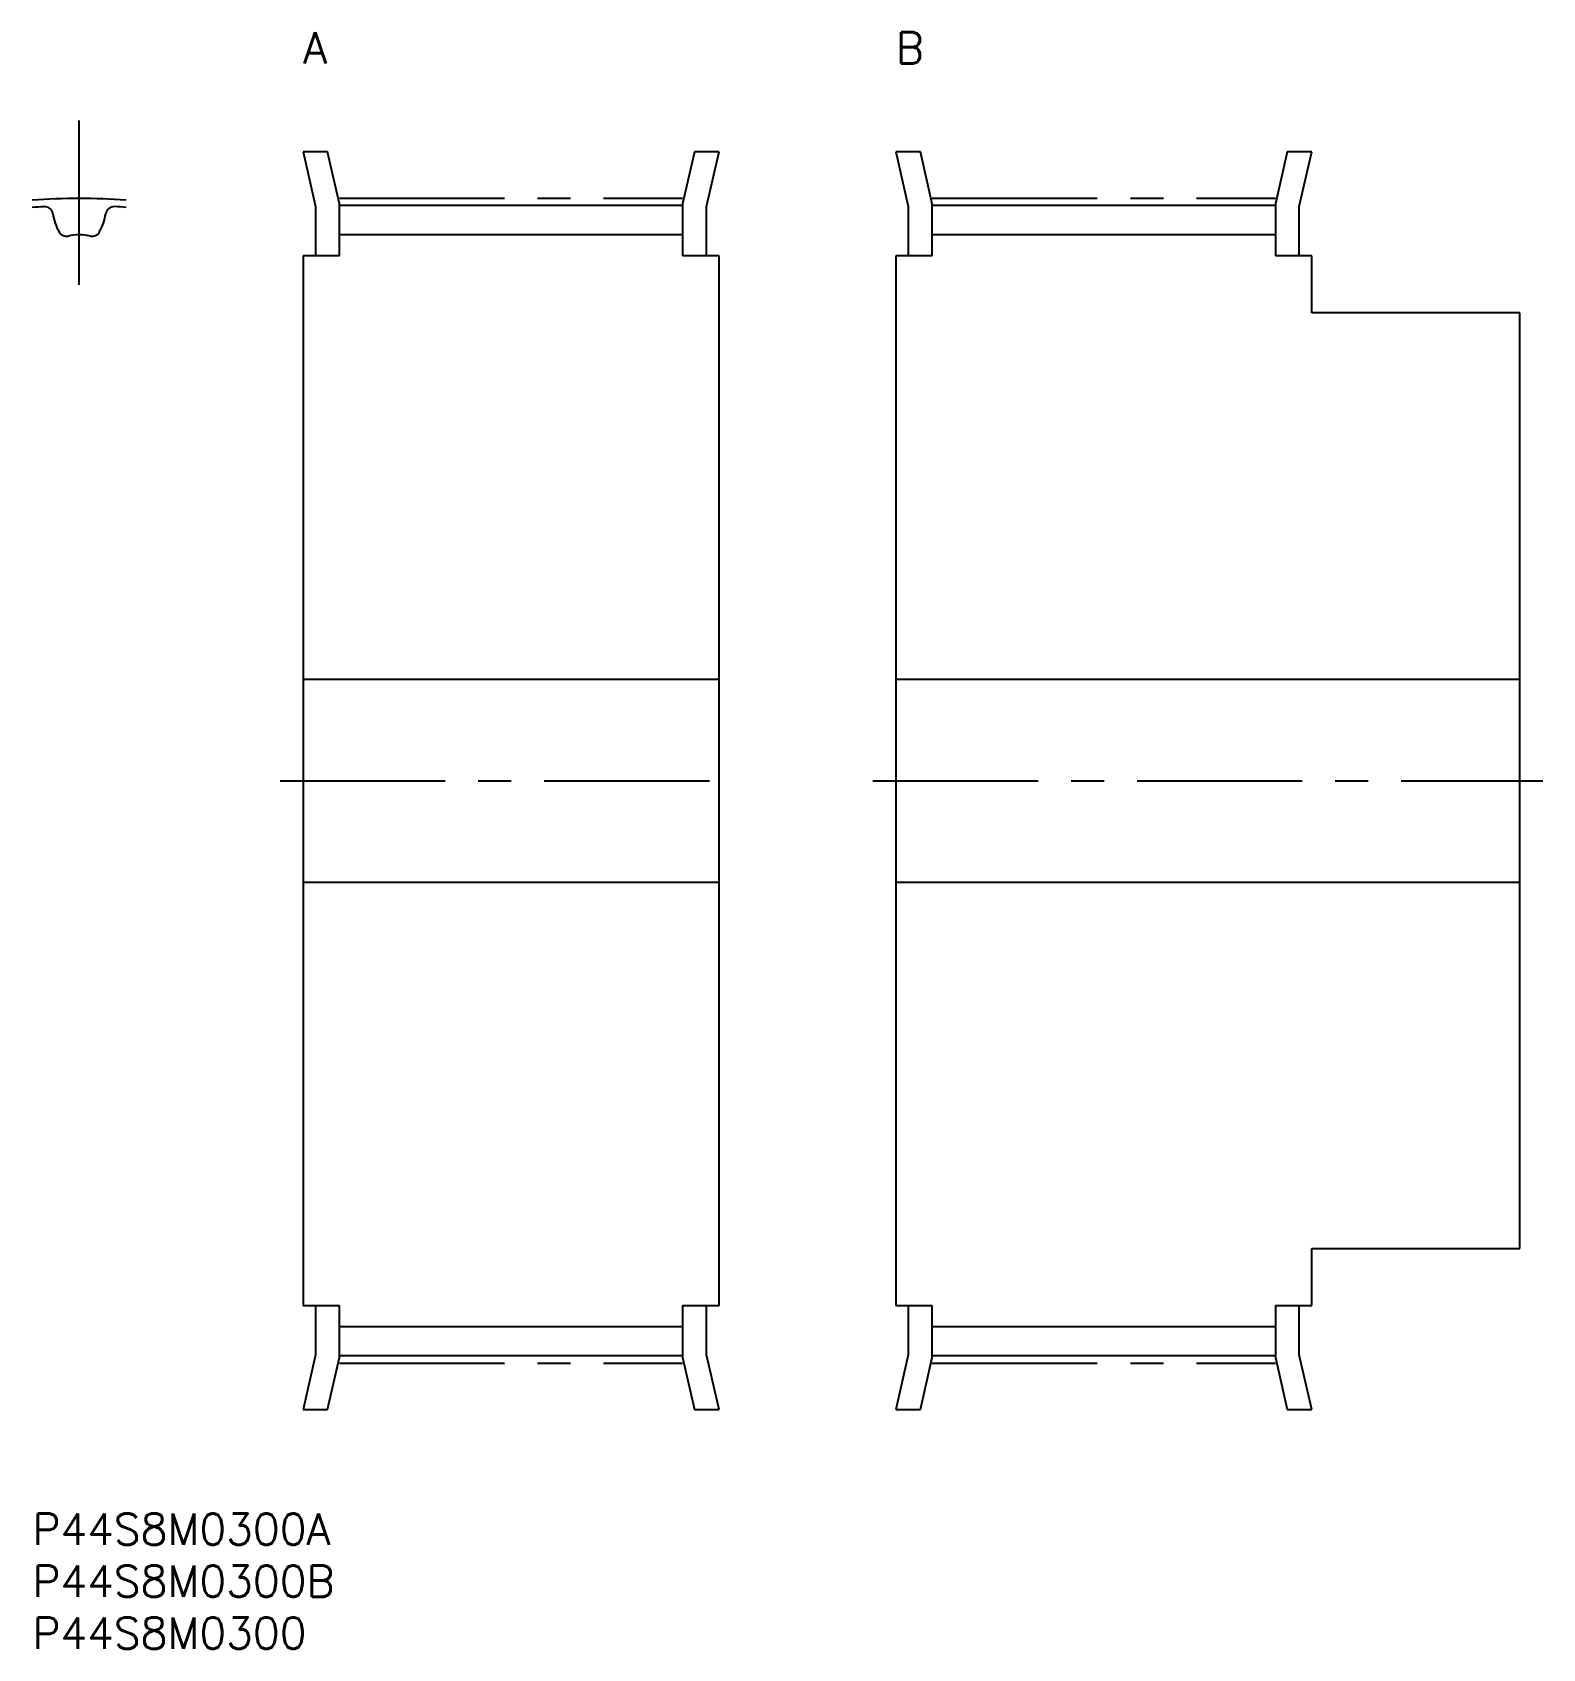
# Model space of a CAD drawing. Extents: x 0 to 145, y -13 to 142.
import ezdxf

# ---------------------------------------------------------------- set-up
doc = ezdxf.new("R2010")
doc.units = 0
doc.header["$LTSCALE"] = 0.5
doc.linetypes.add('CENTER', pattern=[50.8, 31.75, -6.35, 6.35, -6.35])
for name, color, linetype in [('MSM_CENTER', 1, 'CENTER'), ('MSM_CONTINUOUS', 7, 'CONTINUOUS'), ('MSM_PART_NUMBER', 7, 'CONTINUOUS')]:
    doc.layers.add(name, color=color, linetype=linetype)
doc.styles.get("Standard").update_dxf_attribs({"font": 'txt.shx', "height": 3, "bigfont": 'bigfont.shx'})

# ---------------------------------------------------------------- blocks, each defined once
blk = doc.blocks.new('*U29')
at = {"layer": 'MSM_PART_NUMBER'}
blk.add_text('P44S8M0300A', height=3, dxfattribs=at).set_placement((0, -3))
blk = doc.blocks.new('*U30')
at = {"layer": 'MSM_PART_NUMBER'}
blk.add_text('P44S8M0300B', height=3, dxfattribs=at).set_placement((0, -8))
blk = doc.blocks.new('*U31')
at = {"layer": 'MSM_PART_NUMBER'}
blk.add_text('P44S8M0300', height=3, dxfattribs=at).set_placement((0, -13))
blk = doc.blocks.new('*U32')
at = {"layer": 'MSM_PART_NUMBER'}
blk.add_text('A', height=3, dxfattribs=at).set_placement((26.03, 139.5))
blk = doc.blocks.new('*U33')
at = {"layer": 'MSM_PART_NUMBER'}
blk.add_text('B', height=3, dxfattribs=at).set_placement((83.03, 139.5))

msp = doc.modelspace()

# ---------------------------------------------------------------- linework, layer by layer
at = {"layer": 'MSM_CENTER'}
for p, q in [((4.51, 118.2), (4.51, 134.03)), ((29.53, 126.53), (62.53, 126.53)), ((86.53, 126.53), (119.53, 126.53)), ((23.83, 70.5), (67.98, 70.5)), ((80.83, 70.5), (145.23, 70.5)), ((29.53, 14.47), (62.53, 14.47)), ((86.53, 14.47), (119.53, 14.47))]:
    msp.add_line(p, q, dxfattribs=at)
msp.add_arc((4.51, 70.5), 56.02, 85.3786, 94.6214, dxfattribs=at)
at = {"layer": 'MSM_CONTINUOUS'}
for p, q in [((28.39, 131), (26.03, 131)), ((26.03, 131), (27.23, 125.74)), ((29.53, 126), (28.39, 131)), ((63.67, 131), (62.53, 126)), ((66.03, 131), (63.67, 131)), ((64.83, 125.74), (66.03, 131)), ((85.39, 131), (83.03, 131)), ((83.03, 131), (84.23, 125.74)), ((86.53, 126), (85.39, 131)), ((120.67, 131), (119.53, 126)), ((123.03, 131), (120.67, 131)), ((121.83, 125.74), (123.03, 131)), ((29.53, 121), (29.53, 126)), ((62.53, 126), (62.53, 121)), ((86.53, 121), (86.53, 126)), ((119.53, 126), (119.53, 121)), ((27.23, 125.74), (27.23, 121)), ((62.53, 125.83), (29.53, 125.83)), ((64.83, 121), (64.83, 125.74)), ((84.23, 125.74), (84.23, 121)), ((119.53, 125.83), (86.53, 125.83)), ((121.83, 121), (121.83, 125.74)), ((62.53, 123.01), (29.53, 123.01)), ((119.53, 123.01), (86.53, 123.01)), ((26.03, 121), (26.03, 20)), ((29.53, 121), (26.03, 121)), ((66.03, 121), (62.53, 121)), ((66.03, 20), (66.03, 121)), ((83.03, 121), (83.03, 20)), ((86.53, 121), (83.03, 121)), ((123.03, 121), (119.53, 121)), ((123.03, 115.5), (123.03, 121)), ((143.03, 115.5), (123.03, 115.5)), ((143.03, 25.5), (143.03, 115.5)), ((66.03, 80.25), (26.03, 80.25)), ((143.03, 80.25), (83.03, 80.25)), ((26.03, 60.75), (66.03, 60.75)), ((83.03, 60.75), (143.03, 60.75)), ((123.03, 20), (123.03, 25.5)), ((123.03, 25.5), (143.03, 25.5)), ((26.03, 20), (29.53, 20)), ((27.23, 20), (27.23, 15.26)), ((29.53, 15), (29.53, 20)), ((62.53, 20), (62.53, 15)), ((62.53, 20), (66.03, 20)), ((64.83, 15.26), (64.83, 20)), ((83.03, 20), (86.53, 20)), ((84.23, 20), (84.23, 15.26)), ((86.53, 15), (86.53, 20)), ((119.53, 20), (119.53, 15)), ((119.53, 20), (123.03, 20)), ((121.83, 15.26), (121.83, 20)), ((29.53, 17.99), (62.53, 17.99)), ((86.53, 17.99), (119.53, 17.99)), ((27.23, 15.26), (26.03, 10)), ((28.39, 10), (29.53, 15)), ((62.53, 15.16), (29.53, 15.16)), ((62.53, 15), (63.67, 10)), ((66.03, 10), (64.83, 15.26)), ((84.23, 15.26), (83.03, 10)), ((85.39, 10), (86.53, 15)), ((119.53, 15.16), (86.53, 15.16)), ((119.53, 15), (120.67, 10)), ((123.03, 10), (121.83, 15.26)), ((26.03, 10), (28.39, 10)), ((63.67, 10), (66.03, 10)), ((83.03, 10), (85.39, 10)), ((120.67, 10), (123.03, 10))]:
    msp.add_line(p, q, dxfattribs=at)
for centre, radius, start, end in [((4.51, 70.5), 55.33, 93.5027, 94.6791), ((1.18, 124.93), 0.8, 8.645, 93.5027), ((7.11, 125.83), 5.2, 188.645, 209.3753), ((1.91, 125.83), 5.2, 330.6247, 351.355), ((7.85, 124.93), 0.8, 86.4973, 171.355), ((4.51, 70.5), 55.34, 85.3209, 86.4973), ((3.28, 123.68), 0.8, 209.3753, 281.8712), ((4.51, 117.81), 5.2, 78.1288, 101.8712), ((5.75, 123.68), 0.8, 258.1288, 330.6247)]:
    msp.add_arc(centre, radius, start, end, dxfattribs=at)

# ---------------------------------------------------------------- block references
for name in ['*U32', '*U33', '*U29', '*U30', '*U31']:
    msp.add_blockref(name, (0, 0), dxfattribs=at)

doc.saveas('drawing.dxf')
